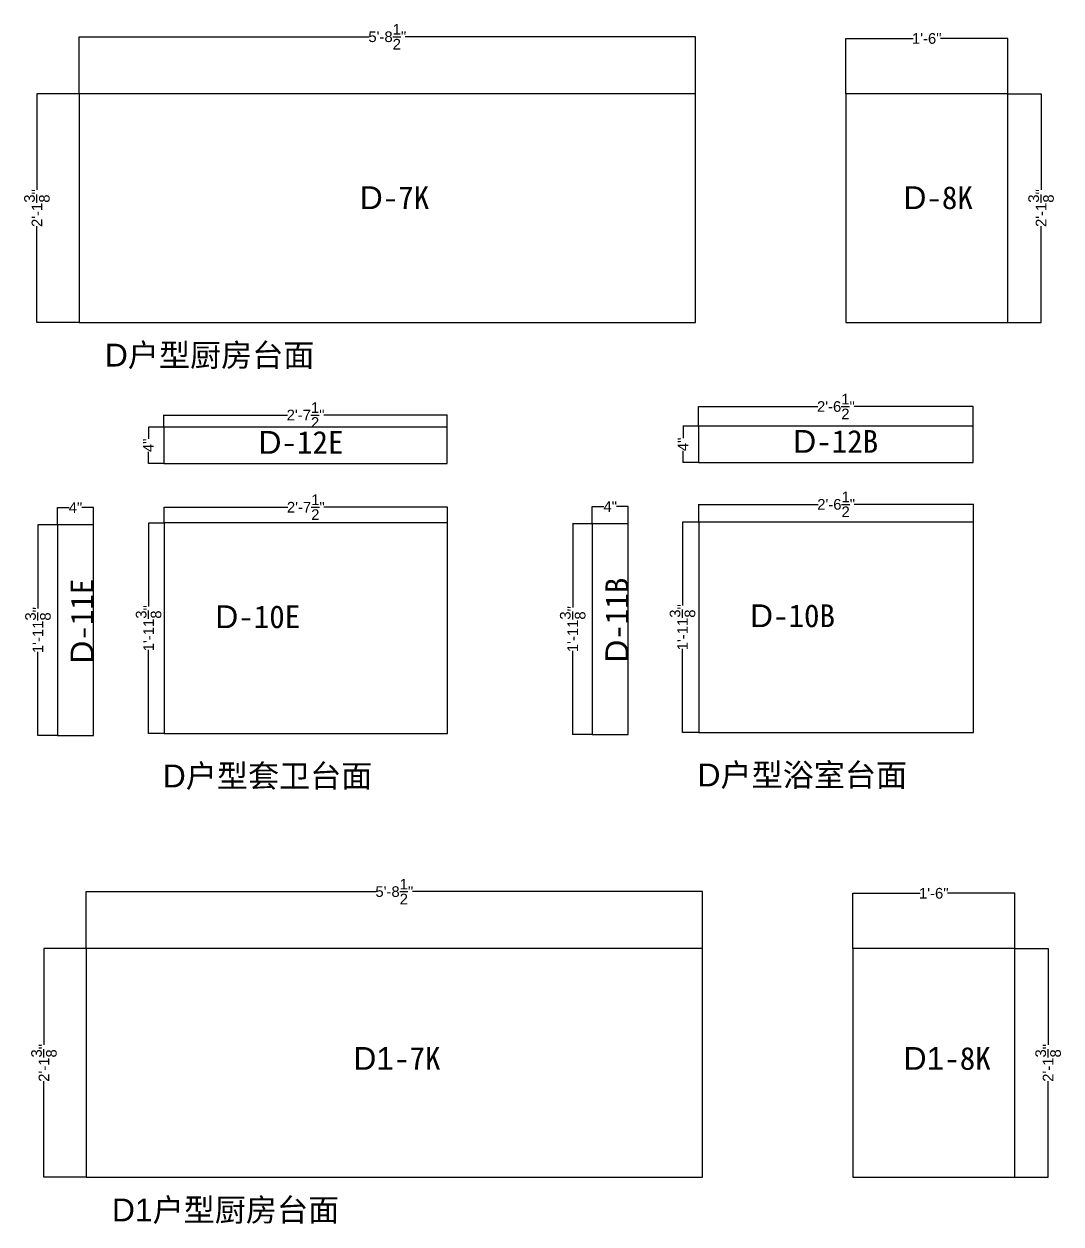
# Model space of a CAD drawing. Header units: inches. Extents: x -997106 to 39633, y -30199 to 1961.
# Drawn here: x 11623 to 14551, y -22111 to -18725 of the extents above; entities that cross this region are included whole.
import ezdxf

# ---------------------------------------------------------------- set-up
doc = ezdxf.new("R2010")
doc.units = ezdxf.units.IN
doc.header["$MEASUREMENT"] = 0
doc.layers.get('Defpoints').update_dxf_attribs({"color": 3})
doc.layers.add('编号', color=10, linetype='Continuous', plot=False)
doc.styles.get("Standard").update_dxf_attribs({"font": 'arial.ttf'})
doc.dimstyles.get("Standard").update_dxf_attribs({"dimtxt": 30, "dimasz": 1, "dimexe": 0.18, "dimexo": 0.0625, "dimgap": 0.09, "dimtad": 0, "dimtoh": 1, "dimdec": 4, "dimlfac": 0.03937, "dimzin": 0, "dimdsep": 46, "dimlunit": 4, "dimtxsty": 'Standard', "dimblk": 'ARCHTICK', "dimcen": 1, "dimadec": 0, "dimazin": 0, "dimtfac": 1, "dimtdec": 4, "dimtix": 1, "dimtofl": 0, "dimtmove": 2, "dimatfit": 3, "dimldrblk": 'ARCHTICK', "dimfxl": 1, "dimtolj": 1, "dimtzin": 0, "dimarcsym": 0})

# ---------------------------------------------------------------- blocks, each defined once
blk = doc.blocks.new('_ArchTick')
at = {"color": 0, "linetype": 'ByBlock', "const_width": 0.15}
blk.add_lwpolyline([(-0.5, -0.5), (0.5, 0.5)], dxfattribs=at)
blk = doc.blocks.new('*D360')
at = {"color": 0, "lineweight": -2, "transparency": 16777216}
for p, q in [((11778.9, -18921.6), (11778.9, -18760.4)), ((11778.9, -18760.6), (12598, -18760.6)), ((13518.9, -18760.6), (12699.8, -18760.6)), ((13518.9, -18921.6), (13518.9, -18760.4))]:
    blk.add_line(p, q, dxfattribs=at)
at = {"layer": 'Defpoints', "color": 0, "transparency": 16777216}
for p in [(13518.9, -18760.6), (11778.9, -18921.7), (13518.9, -18921.7)]:
    blk.add_point(p, dxfattribs=at)
at = {"color": 0, "lineweight": -2, "transparency": 16777216, "rotation": 180}
blk.add_blockref('_ArchTick', (11778.9, -18760.6), dxfattribs=at)
at = {"color": 0, "lineweight": -2, "transparency": 16777216}
blk.add_blockref('_ArchTick', (13518.9, -18760.6), dxfattribs=at)
at = {"color": 0, "transparency": 16777216, "insert": (12648.9, -18760.6), "char_height": 30, "attachment_point": 5}
blk.add_mtext('\\A1;5\'-8{\\H1x;\\S1/2;}"', dxfattribs=at)
blk = doc.blocks.new('*D361')
at = {"color": 0, "lineweight": -2, "transparency": 16777216}
for p, q in [((11778.8, -18921.7), (11659.7, -18921.7)), ((11659.9, -18921.7), (11659.9, -19193.1)), ((11659.9, -19566.7), (11659.9, -19295.3)), ((11778.8, -19566.7), (11659.7, -19566.7))]:
    blk.add_line(p, q, dxfattribs=at)
at = {"layer": 'Defpoints', "color": 0, "transparency": 16777216}
for p in [(11778.9, -18921.7), (11659.9, -19566.7), (11778.9, -19566.7)]:
    blk.add_point(p, dxfattribs=at)
at = {"color": 0, "lineweight": -2, "transparency": 16777216}
for p, rotation in [((11659.9, -18921.7), 90), ((11659.9, -19566.7), 270)]:
    blk.add_blockref('_ArchTick', p, dxfattribs=dict(at, rotation=rotation))
at = {"color": 0, "transparency": 16777216, "insert": (11659.9, -19244.2), "char_height": 30, "attachment_point": 5, "rotation": 90}
blk.add_mtext('\\A1;2\'-1{\\H1x;\\S3/8;}"', dxfattribs=at)
blk = doc.blocks.new('*D362')
at = {"color": 0, "lineweight": -2, "transparency": 16777216}
for p, q in [((13943, -18921.6), (13943, -18765.4)), ((13943, -18765.6), (14132.9, -18765.6)), ((14400, -18765.6), (14210, -18765.6)), ((14400, -18921.6), (14400, -18765.4))]:
    blk.add_line(p, q, dxfattribs=at)
at = {"layer": 'Defpoints', "color": 0, "transparency": 16777216}
for p in [(14400, -18765.6), (13943, -18921.7), (14400, -18921.7)]:
    blk.add_point(p, dxfattribs=at)
at = {"color": 0, "lineweight": -2, "transparency": 16777216, "rotation": 180}
blk.add_blockref('_ArchTick', (13943, -18765.6), dxfattribs=at)
at = {"color": 0, "lineweight": -2, "transparency": 16777216}
blk.add_blockref('_ArchTick', (14400, -18765.6), dxfattribs=at)
at = {"color": 0, "transparency": 16777216, "insert": (14171.5, -18765.6), "char_height": 30, "attachment_point": 5}
blk.add_mtext('\\A1;1\'-6"', dxfattribs=at)
blk = doc.blocks.new('*D363')
at = {"color": 0, "lineweight": -2, "transparency": 16777216}
for p, q in [((14400.1, -18921.7), (14494.4, -18921.7)), ((14494.2, -18921.7), (14494.2, -19193.1)), ((14494.2, -19566.7), (14494.2, -19295.3)), ((14400.1, -19566.7), (14494.4, -19566.7))]:
    blk.add_line(p, q, dxfattribs=at)
at = {"layer": 'Defpoints', "color": 0, "transparency": 16777216}
for p in [(14400, -18921.7), (14400, -19566.7), (14494.2, -19566.7)]:
    blk.add_point(p, dxfattribs=at)
at = {"color": 0, "lineweight": -2, "transparency": 16777216}
for p, rotation in [((14494.2, -18921.7), 90), ((14494.2, -19566.7), 270)]:
    blk.add_blockref('_ArchTick', p, dxfattribs=dict(at, rotation=rotation))
at = {"color": 0, "transparency": 16777216, "insert": (14494.2, -19244.2), "char_height": 30, "attachment_point": 5, "rotation": 90}
blk.add_mtext('\\A1;2\'-1{\\H1x;\\S3/8;}"', dxfattribs=at)
blk = doc.blocks.new('*D400')
at = {"color": 0, "lineweight": -2, "transparency": 16777216}
for p, q in [((11798.7, -21334.3), (11798.7, -21173.1)), ((11798.7, -21173.3), (12617.8, -21173.3)), ((13538.7, -21173.3), (12719.6, -21173.3)), ((13538.7, -21334.3), (13538.7, -21173.1))]:
    blk.add_line(p, q, dxfattribs=at)
at = {"layer": 'Defpoints', "color": 0, "transparency": 16777216}
for p in [(13538.7, -21173.3), (11798.7, -21334.3), (13538.7, -21334.3)]:
    blk.add_point(p, dxfattribs=at)
at = {"color": 0, "lineweight": -2, "transparency": 16777216, "rotation": 180}
blk.add_blockref('_ArchTick', (11798.7, -21173.3), dxfattribs=at)
at = {"color": 0, "lineweight": -2, "transparency": 16777216}
blk.add_blockref('_ArchTick', (13538.7, -21173.3), dxfattribs=at)
at = {"color": 0, "transparency": 16777216, "insert": (12668.7, -21173.3), "char_height": 30, "attachment_point": 5}
blk.add_mtext('\\A1;5\'-8{\\H1x;\\S1/2;}"', dxfattribs=at)
blk = doc.blocks.new('*D401')
at = {"color": 0, "lineweight": -2, "transparency": 16777216}
for p, q in [((11798.7, -21334.3), (11679.6, -21334.3)), ((11679.7, -21334.3), (11679.7, -21605.7)), ((11679.7, -21979.3), (11679.7, -21707.9)), ((11798.7, -21979.3), (11679.6, -21979.3))]:
    blk.add_line(p, q, dxfattribs=at)
at = {"layer": 'Defpoints', "color": 0, "transparency": 16777216}
for p in [(11798.7, -21334.3), (11679.7, -21979.3), (11798.7, -21979.3)]:
    blk.add_point(p, dxfattribs=at)
at = {"color": 0, "lineweight": -2, "transparency": 16777216}
for p, rotation in [((11679.7, -21334.3), 90), ((11679.7, -21979.3), 270)]:
    blk.add_blockref('_ArchTick', p, dxfattribs=dict(at, rotation=rotation))
at = {"color": 0, "transparency": 16777216, "insert": (11679.7, -21656.8), "char_height": 30, "attachment_point": 5, "rotation": 90}
blk.add_mtext('\\A1;2\'-1{\\H1x;\\S3/8;}"', dxfattribs=at)
blk = doc.blocks.new('*D402')
at = {"color": 0, "lineweight": -2, "transparency": 16777216}
for p, q in [((13962.9, -21334.3), (13962.9, -21178)), ((13962.9, -21178.2), (14152.8, -21178.2)), ((14419.9, -21178.2), (14229.9, -21178.2)), ((14419.9, -21334.3), (14419.9, -21178))]:
    blk.add_line(p, q, dxfattribs=at)
at = {"layer": 'Defpoints', "color": 0, "transparency": 16777216}
for p in [(14419.9, -21178.2), (13962.9, -21334.3), (14419.9, -21334.3)]:
    blk.add_point(p, dxfattribs=at)
at = {"color": 0, "lineweight": -2, "transparency": 16777216, "rotation": 180}
blk.add_blockref('_ArchTick', (13962.9, -21178.2), dxfattribs=at)
at = {"color": 0, "lineweight": -2, "transparency": 16777216}
blk.add_blockref('_ArchTick', (14419.9, -21178.2), dxfattribs=at)
at = {"color": 0, "transparency": 16777216, "insert": (14191.4, -21178.2), "char_height": 30, "attachment_point": 5}
blk.add_mtext('\\A1;1\'-6"', dxfattribs=at)
blk = doc.blocks.new('*D403')
at = {"color": 0, "lineweight": -2, "transparency": 16777216}
for p, q in [((14419.9, -21334.3), (14514.3, -21334.3)), ((14514.1, -21334.3), (14514.1, -21605.7)), ((14514.1, -21979.3), (14514.1, -21707.9)), ((14419.9, -21979.3), (14514.3, -21979.3))]:
    blk.add_line(p, q, dxfattribs=at)
at = {"layer": 'Defpoints', "color": 0, "transparency": 16777216}
for p in [(14419.9, -21334.3), (14419.9, -21979.3), (14514.1, -21979.3)]:
    blk.add_point(p, dxfattribs=at)
at = {"color": 0, "lineweight": -2, "transparency": 16777216}
for p, rotation in [((14514.1, -21334.3), 90), ((14514.1, -21979.3), 270)]:
    blk.add_blockref('_ArchTick', p, dxfattribs=dict(at, rotation=rotation))
at = {"color": 0, "transparency": 16777216, "insert": (14514.1, -21656.8), "char_height": 30, "attachment_point": 5, "rotation": 90}
blk.add_mtext('\\A1;2\'-1{\\H1x;\\S3/8;}"', dxfattribs=at)
blk = doc.blocks.new('*D682')
at = {"color": 0, "lineweight": -2, "transparency": 16777216}
for p, q in [((11717.7, -20138.4), (11662.6, -20138.4)), ((11662.8, -20138.4), (11662.8, -20374.3)), ((11662.8, -20732.4), (11662.8, -20496.5)), ((11717.7, -20732.4), (11662.6, -20732.4))]:
    blk.add_line(p, q, dxfattribs=at)
at = {"layer": 'Defpoints', "color": 0, "transparency": 16777216}
for p in [(11717.7, -20138.4), (11662.8, -20732.4), (11717.7, -20732.4)]:
    blk.add_point(p, dxfattribs=at)
at = {"color": 0, "lineweight": -2, "transparency": 16777216}
for p, rotation in [((11662.8, -20138.4), 90), ((11662.8, -20732.4), 270)]:
    blk.add_blockref('_ArchTick', p, dxfattribs=dict(at, rotation=rotation))
at = {"color": 0, "transparency": 16777216, "insert": (11662.8, -20435.4), "char_height": 30, "attachment_point": 5, "rotation": 90}
blk.add_mtext('\\A1;1\'-11{\\H1x;\\S3/8;}"', dxfattribs=at)
blk = doc.blocks.new('*D683')
at = {"color": 0, "lineweight": -2, "transparency": 16777216}
for p, q in [((11717.7, -20138.3), (11717.7, -20089.1)), ((11717.7, -20089.3), (11750.8, -20089.3)), ((11819.7, -20089.3), (11786.7, -20089.3)), ((11819.7, -20138.3), (11819.7, -20089.1))]:
    blk.add_line(p, q, dxfattribs=at)
at = {"layer": 'Defpoints', "color": 0, "transparency": 16777216}
for p in [(11819.7, -20089.3), (11717.7, -20138.4), (11819.7, -20138.4)]:
    blk.add_point(p, dxfattribs=at)
at = {"color": 0, "lineweight": -2, "transparency": 16777216, "rotation": 180}
blk.add_blockref('_ArchTick', (11717.7, -20089.3), dxfattribs=at)
at = {"color": 0, "lineweight": -2, "transparency": 16777216}
blk.add_blockref('_ArchTick', (11819.7, -20089.3), dxfattribs=at)
at = {"color": 0, "transparency": 16777216, "insert": (11768.7, -20089.3), "char_height": 30, "attachment_point": 5}
blk.add_mtext('\\A1;4"', dxfattribs=at)
blk = doc.blocks.new('*D684')
at = {"color": 0, "lineweight": -2, "transparency": 16777216}
for p, q in [((12018.9, -20132.9), (12018.9, -20088.2)), ((12018.9, -20088.4), (12367.7, -20088.4)), ((12818.9, -20088.4), (12470.1, -20088.4)), ((12818.9, -20132.9), (12818.9, -20088.2))]:
    blk.add_line(p, q, dxfattribs=at)
at = {"layer": 'Defpoints', "color": 0, "transparency": 16777216}
for p in [(12818.9, -20088.4), (12018.9, -20133), (12818.9, -20133)]:
    blk.add_point(p, dxfattribs=at)
at = {"color": 0, "lineweight": -2, "transparency": 16777216, "rotation": 180}
blk.add_blockref('_ArchTick', (12018.9, -20088.4), dxfattribs=at)
at = {"color": 0, "lineweight": -2, "transparency": 16777216}
blk.add_blockref('_ArchTick', (12818.9, -20088.4), dxfattribs=at)
at = {"color": 0, "transparency": 16777216, "insert": (12418.9, -20088.4), "char_height": 30, "attachment_point": 5}
blk.add_mtext('\\A1;2\'-7{\\H1x;\\S1/2;}"', dxfattribs=at)
blk = doc.blocks.new('*D685')
at = {"color": 0, "lineweight": -2, "transparency": 16777216}
for p, q in [((12018.8, -20133), (11974.9, -20133)), ((11975.1, -20133), (11975.1, -20368.9)), ((11975.1, -20727), (11975.1, -20491.1)), ((12018.8, -20727), (11974.9, -20727))]:
    blk.add_line(p, q, dxfattribs=at)
at = {"layer": 'Defpoints', "color": 0, "transparency": 16777216}
for p in [(12018.9, -20133), (11975.1, -20727), (12018.9, -20727)]:
    blk.add_point(p, dxfattribs=at)
at = {"color": 0, "lineweight": -2, "transparency": 16777216}
for p, rotation in [((11975.1, -20133), 90), ((11975.1, -20727), 270)]:
    blk.add_blockref('_ArchTick', p, dxfattribs=dict(at, rotation=rotation))
at = {"color": 0, "transparency": 16777216, "insert": (11975.1, -20430), "char_height": 30, "attachment_point": 5, "rotation": 90}
blk.add_mtext('\\A1;1\'-11{\\H1x;\\S3/8;}"', dxfattribs=at)
blk = doc.blocks.new('*D686')
at = {"color": 0, "lineweight": -2, "transparency": 16777216}
for p, q in [((12018.1, -19862.8), (11974.5, -19862.8)), ((11974.6, -19862.8), (11974.6, -19895.9)), ((11974.6, -19964.8), (11974.6, -19931.8)), ((12018.1, -19964.8), (11974.5, -19964.8))]:
    blk.add_line(p, q, dxfattribs=at)
at = {"layer": 'Defpoints', "color": 0, "transparency": 16777216}
for p in [(12018.2, -19862.8), (11974.6, -19964.8), (12018.2, -19964.8)]:
    blk.add_point(p, dxfattribs=at)
at = {"color": 0, "lineweight": -2, "transparency": 16777216}
for p, rotation in [((11974.6, -19862.8), 90), ((11974.6, -19964.8), 270)]:
    blk.add_blockref('_ArchTick', p, dxfattribs=dict(at, rotation=rotation))
at = {"color": 0, "transparency": 16777216, "insert": (11974.6, -19913.8), "char_height": 30, "attachment_point": 5, "rotation": 90}
blk.add_mtext('\\A1;4"', dxfattribs=at)
blk = doc.blocks.new('*D687')
at = {"color": 0, "lineweight": -2, "transparency": 16777216}
for p, q in [((12018.2, -19862.8), (12018.2, -19828)), ((12018.2, -19828.2), (12367, -19828.2)), ((12818.2, -19828.2), (12469.3, -19828.2)), ((12818.2, -19862.8), (12818.2, -19828))]:
    blk.add_line(p, q, dxfattribs=at)
at = {"layer": 'Defpoints', "color": 0, "transparency": 16777216}
for p in [(12818.2, -19828.2), (12018.2, -19862.8), (12818.2, -19862.8)]:
    blk.add_point(p, dxfattribs=at)
at = {"color": 0, "lineweight": -2, "transparency": 16777216, "rotation": 180}
blk.add_blockref('_ArchTick', (12018.2, -19828.2), dxfattribs=at)
at = {"color": 0, "lineweight": -2, "transparency": 16777216}
blk.add_blockref('_ArchTick', (12818.2, -19828.2), dxfattribs=at)
at = {"color": 0, "transparency": 16777216, "insert": (12418.2, -19828.2), "char_height": 30, "attachment_point": 5}
blk.add_mtext('\\A1;2\'-7{\\H1x;\\S1/2;}"', dxfattribs=at)
blk = doc.blocks.new('*D1065')
at = {"color": 0, "lineweight": -2, "transparency": 16777216}
for p, q in [((13227.1, -20135.6), (13172, -20135.6)), ((13172.2, -20135.6), (13172.2, -20371.5)), ((13172.2, -20729.6), (13172.2, -20493.7)), ((13227.1, -20729.6), (13172, -20729.6))]:
    blk.add_line(p, q, dxfattribs=at)
at = {"layer": 'Defpoints', "color": 0, "transparency": 16777216}
for p in [(13227.2, -20135.6), (13172.2, -20729.6), (13227.2, -20729.6)]:
    blk.add_point(p, dxfattribs=at)
at = {"color": 0, "lineweight": -2, "transparency": 16777216}
for p, rotation in [((13172.2, -20135.6), 90), ((13172.2, -20729.6), 270)]:
    blk.add_blockref('_ArchTick', p, dxfattribs=dict(at, rotation=rotation))
at = {"color": 0, "transparency": 16777216, "insert": (13172.2, -20432.6), "char_height": 30, "attachment_point": 5, "rotation": 90}
blk.add_mtext('\\A1;1\'-11{\\H1x;\\S3/8;}"', dxfattribs=at)
blk = doc.blocks.new('*D1066')
at = {"color": 0, "lineweight": -2, "transparency": 16777216}
for p, q in [((13227.2, -20135.6), (13227.2, -20086.4)), ((13227.2, -20086.5), (13260.2, -20086.5)), ((13329.2, -20086.5), (13296.1, -20086.5)), ((13329.2, -20135.6), (13329.2, -20086.4))]:
    blk.add_line(p, q, dxfattribs=at)
at = {"layer": 'Defpoints', "color": 0, "transparency": 16777216}
for p in [(13329.2, -20086.5), (13227.2, -20135.6), (13329.2, -20135.6)]:
    blk.add_point(p, dxfattribs=at)
at = {"color": 0, "lineweight": -2, "transparency": 16777216, "rotation": 180}
blk.add_blockref('_ArchTick', (13227.2, -20086.5), dxfattribs=at)
at = {"color": 0, "lineweight": -2, "transparency": 16777216}
blk.add_blockref('_ArchTick', (13329.2, -20086.5), dxfattribs=at)
at = {"color": 0, "transparency": 16777216, "insert": (13278.2, -20086.5), "char_height": 30, "attachment_point": 5}
blk.add_mtext('\\A1;4"', dxfattribs=at)
blk = doc.blocks.new('*D1064')
at = {"color": 0, "lineweight": -2, "transparency": 16777216}
for p, q in [((13527.5, -19860.1), (13483.5, -19860.1)), ((13483.7, -19860.1), (13483.7, -19893.2)), ((13483.7, -19962.1), (13483.7, -19929)), ((13527.5, -19962.1), (13483.5, -19962.1))]:
    blk.add_line(p, q, dxfattribs=at)
at = {"layer": 'Defpoints', "color": 0, "transparency": 16777216}
for p in [(13527.6, -19860.1), (13483.7, -19962.1), (13527.6, -19962.1)]:
    blk.add_point(p, dxfattribs=at)
at = {"color": 0, "lineweight": -2, "transparency": 16777216}
for p, rotation in [((13483.7, -19860.1), 90), ((13483.7, -19962.1), 270)]:
    blk.add_blockref('_ArchTick', p, dxfattribs=dict(at, rotation=rotation))
at = {"color": 0, "transparency": 16777216, "insert": (13483.7, -19911.1), "char_height": 30, "attachment_point": 5, "rotation": 90}
blk.add_mtext('\\A1;4"', dxfattribs=at)
blk = doc.blocks.new('*D1067')
at = {"color": 0, "lineweight": -2, "transparency": 16777216}
for p, q in [((13527.6, -19858.4), (13527.6, -19804)), ((13527.6, -19804.2), (13863.9, -19804.2)), ((14302.6, -19804.2), (13966.3, -19804.2)), ((14302.6, -19860), (14302.6, -19804))]:
    blk.add_line(p, q, dxfattribs=at)
at = {"layer": 'Defpoints', "color": 0, "transparency": 16777216}
for p in [(14302.6, -19804.2), (13527.6, -19858.4), (14302.6, -19860.1)]:
    blk.add_point(p, dxfattribs=at)
at = {"color": 0, "lineweight": -2, "transparency": 16777216, "rotation": 180}
blk.add_blockref('_ArchTick', (13527.6, -19804.2), dxfattribs=at)
at = {"color": 0, "lineweight": -2, "transparency": 16777216}
blk.add_blockref('_ArchTick', (14302.6, -19804.2), dxfattribs=at)
at = {"color": 0, "transparency": 16777216, "insert": (13915.1, -19804.2), "char_height": 30, "attachment_point": 5}
blk.add_mtext('\\A1;2\'-6{\\H1x;\\S1/2;}"', dxfattribs=at)
blk = doc.blocks.new('*D1068')
at = {"color": 0, "lineweight": -2, "transparency": 16777216}
for p, q in [((13528.3, -20130.2), (13528.3, -20080.2)), ((13528.3, -20080.4), (13864.7, -20080.4)), ((14303.3, -20080.4), (13967, -20080.4)), ((14303.3, -20130.2), (14303.3, -20080.2))]:
    blk.add_line(p, q, dxfattribs=at)
at = {"layer": 'Defpoints', "color": 0, "transparency": 16777216}
for p in [(14303.3, -20080.4), (13528.3, -20130.2), (14303.3, -20130.2)]:
    blk.add_point(p, dxfattribs=at)
at = {"color": 0, "lineweight": -2, "transparency": 16777216, "rotation": 180}
blk.add_blockref('_ArchTick', (13528.3, -20080.4), dxfattribs=at)
at = {"color": 0, "lineweight": -2, "transparency": 16777216}
blk.add_blockref('_ArchTick', (14303.3, -20080.4), dxfattribs=at)
at = {"color": 0, "transparency": 16777216, "insert": (13915.8, -20080.4), "char_height": 30, "attachment_point": 5}
blk.add_mtext('\\A1;2\'-6{\\H1x;\\S1/2;}"', dxfattribs=at)
blk = doc.blocks.new('*D1069')
at = {"color": 0, "lineweight": -2, "transparency": 16777216}
for p, q in [((13528.3, -20130.2), (13482, -20130.2)), ((13482.1, -20130.2), (13482.1, -20366.1)), ((13482.1, -20724.2), (13482.1, -20488.3)), ((13528.3, -20724.2), (13482, -20724.2))]:
    blk.add_line(p, q, dxfattribs=at)
at = {"layer": 'Defpoints', "color": 0, "transparency": 16777216}
for p in [(13528.3, -20130.2), (13482.1, -20724.2), (13528.3, -20724.2)]:
    blk.add_point(p, dxfattribs=at)
at = {"color": 0, "lineweight": -2, "transparency": 16777216}
for p, rotation in [((13482.1, -20130.2), 90), ((13482.1, -20724.2), 270)]:
    blk.add_blockref('_ArchTick', p, dxfattribs=dict(at, rotation=rotation))
at = {"color": 0, "transparency": 16777216, "insert": (13482.1, -20427.2), "char_height": 30, "attachment_point": 5, "rotation": 90}
blk.add_mtext('\\A1;1\'-11{\\H1x;\\S3/8;}"', dxfattribs=at)

msp = doc.modelspace()

# ---------------------------------------------------------------- linework, layer by layer
for points in [[(11778.87829, -19566.66862), (13518.87829, -19566.66862), (13518.87829, -18921.66862), (11778.87829, -18921.66862)], [(13942.99244, -19566.66862), (14399.99244, -19566.66862), (14399.99244, -18921.66862), (13942.99244, -18921.66862)], [(12018.16967, -19964.83087), (12818.16967, -19964.83087), (12818.16967, -19862.83087), (12018.16967, -19862.83087)], [(13527.59338, -19962.08842), (14302.59338, -19962.08842), (14302.59338, -19860.08842), (13527.59338, -19860.08842)], [(11717.7453, -20732.37473), (11819.7453, -20732.37473), (11819.7453, -20138.37473), (11717.7453, -20138.37473)], [(12018.90295, -20726.96325), (12818.90295, -20726.96325), (12818.90295, -20132.96325), (12018.90295, -20132.96325)], [(13227.16901, -20729.63228), (13329.16901, -20729.63228), (13329.16901, -20135.63228), (13227.16901, -20135.63228)], [(13528.32666, -20724.2208), (14303.32666, -20724.2208), (14303.32666, -20130.2208), (13528.32666, -20130.2208)], [(11798.7457, -21979.31501), (13538.7457, -21979.31501), (13538.7457, -21334.31501), (11798.7457, -21334.31501)], [(13962.85985, -21979.31501), (14419.85985, -21979.31501), (14419.85985, -21334.31501), (13962.85985, -21334.31501)]]:
    msp.add_lwpolyline(points, close=True)

# ---------------------------------------------------------------- texts
at = {"char_height": 64.3508622, "attachment_point": 1}
for s, insert in [('D{\\fSimSun|b0|i0|c134|p2;户型厨房台面}', (11851.6457, -19626.93736)), ('D{\\fSimSun|b0|i0|c134|p2;户型套卫台面}', (12015.09772, -20814.6801)), ('D{\\fSimSun|b0|i0|c134|p2;户型浴室台面}', (13524.52143, -20811.93766)), ('D1{\\fSimSun|b0|i0|c134|p2;户型厨房台面}', (11871.5131, -22039.58374))]:
    msp.add_mtext(s, dxfattribs=dict(at, insert=insert))
at = {"layer": '编号', "char_height": 64.3508622, "attachment_point": 1}
for s, insert in [('D{\\fSimSun|b0|i0|c134|p2;-7K}', (12571.05844, -19182.61295)), ('D{\\fSimSun|b0|i0|c134|p2;-8K}', (14105.62237, -19182.61295)), ('D{\\fSimSun|b0|i0|c134|p2;-12E}', (12285.17921, -19873.27776)), ('D{\\fSimSun|b0|i0|c134|p2;-12B}', (13794.60293, -19870.53531)), ('D{\\fSimSun|b0|i0|c134|p2;-10E}', (12163.24716, -20365.34901)), ('D{\\fSimSun|b0|i0|c134|p2;-10B}', (13672.67087, -20362.60656)), ('D1{\\fSimSun|b0|i0|c134|p2;-7K}', (12552.98426, -21611.99738)), ('D1{\\fSimSun|b0|i0|c134|p2;-8K}', (14106.10006, -21611.99738))]:
    msp.add_mtext(s, dxfattribs=dict(at, insert=insert))
at = {"layer": '编号', "char_height": 64.3508622, "attachment_point": 1, "rotation": 90}
for s, insert in [('D{\\fSimSun|b0|i0|c134|p2;-11E}', (11755.13106, -20530.04406)), ('D{\\fSimSun|b0|i0|c134|p2;-11B}', (13264.55477, -20527.30161))]:
    msp.add_mtext(s, dxfattribs=dict(at, insert=insert))

# ---------------------------------------------------------------- dimensions: what is measured, and where the dimension line sits
for base, p1, p2, picture, middle in [((13518.87829, -18760.60586), (11778.87829, -18921.66862), (13518.87829, -18921.66862), '*D360', (12648.87829, -18760.60586)), ((14399.99244, -18765.5692), (13942.99244, -18921.66862), (14399.99244, -18921.66862), '*D362', (14171.49244, -18765.5692)), ((14302.5933779085, -19804.1718180138), (13527.5933779085, -19858.4312246628), (14302.5933779085, -19860.0884243969), '*D1067', (13915.0933779085, -19804.1718180138)), ((12818.16967, -19828.20243), (12018.16967, -19862.83087), (12818.16967, -19862.83087), '*D687', (12418.16967, -19828.20243)), ((14303.3266642236, -20080.4016348422), (13528.3266642236, -20130.2207965433), (14303.3266642236, -20130.2207965433), '*D1068', (13915.8266642236, -20080.4016348422)), ((11819.7453, -20089.27387), (11717.7453, -20138.37473), (11819.7453, -20138.37473), '*D683', (11768.7453, -20089.27387)), ((12818.90295, -20088.39642), (12018.90295, -20132.96325), (12818.90295, -20132.96325), '*D684', (12418.90295, -20088.39642)), ((13329.16901, -20086.53142), (13227.16901, -20135.63228), (13329.16901, -20135.63228), '*D1066', (13278.16901, -20086.53142)), ((13538.7457, -21173.25224), (11798.7457, -21334.31501), (13538.7457, -21334.31501), '*D400', (12668.7457, -21173.25224)), ((14419.85985, -21178.21558), (13962.85985, -21334.31501), (14419.85985, -21334.31501), '*D402', (14191.35985, -21178.21558))]:
    dim = msp.add_linear_dim(base=base, p1=p1, p2=p2, dimstyle='Standard')
    dim.commit()
    dim.dimension.update_dxf_attribs({"geometry": picture, "text_midpoint": middle})
for base, p1, p2, picture, middle in [((11659.8696977689, -19566.668621363), (11778.8782921577, -18921.668621363), (11778.8782921577, -19566.668621363), '*D361', (11659.8696977689, -19244.168621363)), ((14494.2424222696, -19566.668621363), (14399.9924426449, -18921.668621363), (14399.9924426449, -19566.668621363), '*D363', (14494.2424222696, -19244.168621363)), ((11974.63391, -19964.83087), (12018.16967, -19862.83087), (12018.16967, -19964.83087), '*D686', (11974.63391, -19913.83087)), ((13483.70538, -19962.08842), (13527.59338, -19860.08842), (13527.59338, -19962.08842), '*D1064', (13483.70538, -19911.08842)), ((11662.7996, -20732.37473), (11717.7453, -20138.37473), (11717.7453, -20732.37473), '*D682', (11662.7996, -20435.37473)), ((11975.08334, -20726.96325), (12018.90295, -20132.96325), (12018.90295, -20726.96325), '*D685', (11975.08334, -20429.96325)), ((13172.22331, -20729.63228), (13227.16901, -20135.63228), (13227.16901, -20729.63228), '*D1065', (13172.22331, -20432.63228)), ((13482.13105, -20724.2208), (13528.32666, -20130.2208), (13528.32666, -20724.2208), '*D1069', (13482.13105, -20427.2208)), ((11679.7371036911, -21979.3150056657), (11798.7456980799, -21334.3150056657), (11798.7456980799, -21979.3150056657), '*D401', (11679.7371036911, -21656.8150056657)), ((14514.1098281918, -21979.3150056657), (14419.8598485671, -21334.3150056657), (14419.8598485671, -21979.3150056657), '*D403', (14514.1098281918, -21656.8150056657))]:
    dim = msp.add_linear_dim(base=base, p1=p1, p2=p2, angle=90, dimstyle='Standard')
    dim.commit()
    dim.dimension.update_dxf_attribs({"geometry": picture, "text_midpoint": middle})

doc.saveas('drawing.dxf')
